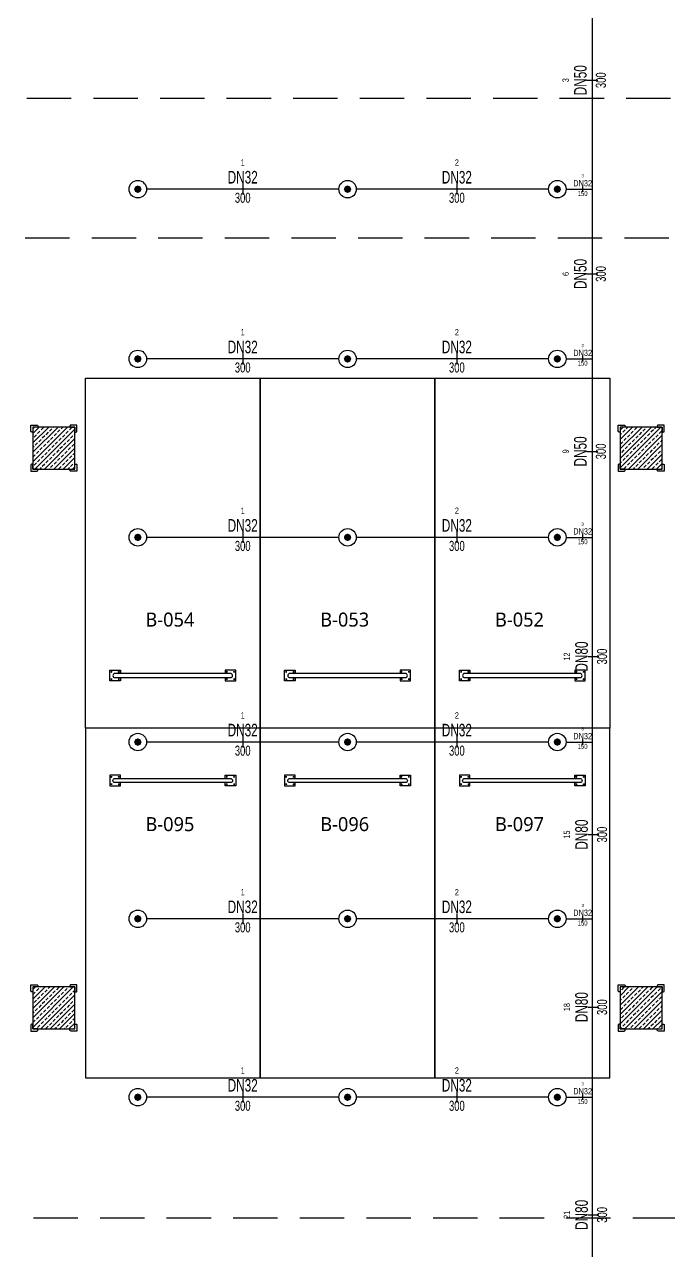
# Model space of a CAD drawing. Header units: millimetres. Extents: x -379292 to 1221486, y 92049 to 447512.
# Drawn here: x 360407 to 369618, y 253154 to 270672 of the extents above; entities that cross this region are included whole.
import ezdxf
from ezdxf.enums import TextEntityAlignment as Align

# ---------------------------------------------------------------- set-up
doc = ezdxf.new("R2010")
doc.units = ezdxf.units.MM
doc.linetypes.add('HIDDEN', pattern=[9.525, 6.35, -3.175])
for name, color, linetype in [('-M-YNGN-BORUID', 7, 'Continuous'), ('-M-YNGN-BORUUZUN', 7, 'Continuous'), ('-M-YNGN-BORUYUK', 7, 'Continuous'), ('-M-YNGN-SPR-YUK', 7, 'Continuous'), ('-M-YNGN-ZON2-CAP-', 7, 'Continuous'), ('-M-YNGN-ZON2-SPR-', 7, 'Continuous'), ('05_HATCH CONCRETE', 141, 'Continuous'), ('05_SYMBOL', 2, 'Continuous'), ('202-A-Y-MahalAd', 141, 'Continuous')]:
    doc.layers.add(name, color=color, linetype=linetype)
doc.layers.add('-M-YNGN-SPR-CAPCIZGI', color=188, linetype='Continuous', plot=False)
doc.layers.add('-M-YNGN-ZON2', color=4, linetype='SP', lineweight=30)
doc.styles.add('CIZGI', font='tahoma.ttf', dxfattribs={"width": 0.8, "oblique": 20})
doc.styles.add('HCAD', font='HCAD.SHX', dxfattribs={"width": 0.8, "height": 0.2})
doc.styles.add('PIPESIZE', font='hcad.shx', dxfattribs={"width": 0.8})
doc.styles.add('SPR-NOT', font='romans.shx')
doc.styles.get("Standard").update_dxf_attribs({"font": 'segoeuil.ttf'})
doc.linetypes.add('SP', pattern='A,2,-0.1,["SP",CIZGI,S=0.14,R=0.2,X=0,Y=-0.07],-0.255', length=2.355)
pattern_1 = [(225, (905000, -3e-07), (67.351921, -67.351921), []), (225, (904932.65, -3e-07), (67.351921, -67.351921), [47.625, -23.8125])]

# ---------------------------------------------------------------- blocks, each defined once
blk = doc.blocks.new('202_Vida')
at = {"color": 0, "linetype": 'ByBlock', "ltscale": 0.2}
for points in [[(1, 0), (-1, 0)], [(0, 1), (0, -1)]]:
    blk.add_lwpolyline(points, dxfattribs=at)
at = {"color": 0, "linetype": 'ByBlock'}
for radius in [0.42, 0.23, 0.155]:
    blk.add_circle((0, 0), radius, dxfattribs=at)
blk = doc.blocks.new('202_Stoper')
at = {"color": 0, "linetype": 'ByBlock'}
for points in [[(-750, -30), (-750, -75), (-900, -75), (-900, 75), (-750, 75), (-750, 30)], [(750, -30), (750, -75), (900, -75), (900, 75), (750, 75), (750, 30)]]:
    blk.add_lwpolyline(points, dxfattribs=at)
blk.add_lwpolyline([(825, -30, 1), (825, 30), (-825, 30, 1), (-825, -30)], format="xyb", close=True, dxfattribs=at)
at = {"color": 0, "linetype": 'ByBlock', "yscale": 10, "zscale": 10, "rotation": 180}
for p, xscale in [((-877, 53), -10), ((-772, 53), 10), ((772, 53), -10), ((877, 53), 10)]:
    blk.add_blockref('202_Vida', p, dxfattribs=dict(at, xscale=xscale))
at = {"color": 0, "linetype": 'ByBlock', "yscale": 10, "zscale": 10}
for p, xscale in [((-877, -52), 10), ((-772, -52), -10), ((772, -52), 10), ((877, -52), -10)]:
    blk.add_blockref('202_Vida', p, dxfattribs=dict(at, xscale=xscale))
blk = doc.blocks.new('202_Mahalblok')
at = {"color": 0, "linetype": 'ByBlock', "flags": 128}
blk.add_lwpolyline([(0, 0), (0, 5000), (2500, 5000), (2500, 0)], close=True, dxfattribs=at)
at = {"color": 252}
blk.add_blockref('202_Stoper', (1250, 750), dxfattribs=at)
at = {"color": 0, "linetype": 'ByBlock', "ltscale": 25}
blk.add_attdef('MAHALNO', text='', height=200, dxfattribs=at).set_placement((1209, 1390), align=Align.BOTTOM_CENTER)
blk = doc.blocks.new('bariyer')
at = {"color": 8, "ltscale": 25}
blk.add_lwpolyline([(0, -70), (15, -70, 0.414214), (30, -55), (30, 30), (-55, 30, 0.414214), (-70, 15), (-70, 0), (0, 0)], format="xyb", close=True, dxfattribs=at)
blk = doc.blocks.new('OtoParkBodrumKatMimari')
at = {"layer": '05_HATCH CONCRETE'}
h = blk.add_hatch(dxfattribs=at)
h.set_pattern_fill('ANSI33', color=8, scale=15, angle=180, style=0)
h.set_pattern_definition(pattern_1)
h.paths.add_polyline_path([(80000, 164100), (79400, 164100), (79400, 163500), (80000, 163500)])
h = blk.add_hatch(dxfattribs=at)
h.set_pattern_fill('ANSI33', color=8, scale=15, angle=180, style=0)
h.set_pattern_definition(pattern_1)
h.paths.add_polyline_path([(88400, 164100), (87800, 164100), (87800, 163500), (88400, 163500)])
h = blk.add_hatch(dxfattribs=at)
h.set_pattern_fill('ANSI33', color=8, scale=15, angle=180, style=0)
h.set_pattern_definition(pattern_1)
h.paths.add_polyline_path([(80000, 156100), (79400, 156100), (79400, 155500), (80000, 155500)])
h = blk.add_hatch(dxfattribs=at)
h.set_pattern_fill('ANSI33', color=8, scale=15, angle=180, style=0)
h.set_pattern_definition(pattern_1)
h.paths.add_polyline_path([(88400, 156100), (87800, 156100), (87800, 155500), (88400, 155500)])
at = {"color": 5}
for points in [[(80000, 164100), (79400, 164100), (79400, 163500), (80000, 163500)], [(88400, 164100), (87800, 164100), (87800, 163500), (88400, 163500)], [(80000, 156100), (79400, 156100), (79400, 155500), (80000, 155500)], [(88400, 156100), (87800, 156100), (87800, 155500), (88400, 155500)]]:
    blk.add_lwpolyline(points, close=True, dxfattribs=at)
at = {"layer": '05_SYMBOL', "color": 252, "linetype": 'HIDDEN', "ltscale": 100}
blk.add_lwpolyline([(17400, 168800), (130500, 168800)], dxfattribs=at)
blk.add_lwpolyline([(130500, 154800), (130500, 164800, 0.414214), (128500, 166800), (19400, 166800, 0.414214), (17400, 164800), (17400, 154800, 0.414214), (19400, 152800), (128500, 152800, 0.414214)], format="xyb", close=True, dxfattribs=at)
at = {"layer": '05_SYMBOL', "color": 8, "xscale": -1}
for p in [(79400, 164100), (87800, 164100), (79400, 156100), (87800, 156100)]:
    blk.add_blockref('bariyer', p, dxfattribs=at)
at = {"layer": '05_SYMBOL', "color": 8}
for p in [(80000, 164100), (88400, 164100), (80000, 156100), (88400, 156100)]:
    blk.add_blockref('bariyer', p, dxfattribs=at)
at = {"layer": '05_SYMBOL', "color": 8, "rotation": 180}
for p in [(79400, 163500), (87800, 163500), (79400, 155500), (87800, 155500)]:
    blk.add_blockref('bariyer', p, dxfattribs=at)
at = {"layer": '05_SYMBOL', "color": 8, "xscale": -1, "rotation": 180}
for p in [(80000, 163500), (88400, 163500), (80000, 155500), (88400, 155500)]:
    blk.add_blockref('bariyer', p, dxfattribs=at)
at = {"layer": '202-A-Y-MahalAd', "color": 8, "ltscale": 25}
for p, values in [((80150, 159800), {'MAHALNO': 'B-054'}), ((82650, 159800), {'MAHALNO': 'B-053'}), ((85150, 159800), {'MAHALNO': 'B-052'})]:
    blk.add_blockref('202_Mahalblok', p, dxfattribs=at).add_auto_attribs(values)
ref = blk.add_blockref('202_Mahalblok', (80150, 159800), dxfattribs=dict(at, xscale=-1, rotation=180))
ref.add_attrib('MAHALNO', 'B-095', dxfattribs={"layer": '0', "color": 0, "linetype": 'ByBlock', "ltscale": 25, "height": 200}).set_placement((81359, 158267), align=Align.BOTTOM_CENTER)
ref = blk.add_blockref('202_Mahalblok', (82650, 159800), dxfattribs=dict(at, xscale=-1, rotation=180))
ref.add_attrib('MAHALNO', 'B-096', dxfattribs={"layer": '0', "color": 0, "linetype": 'ByBlock', "ltscale": 25, "height": 200}).set_placement((83859, 158267), align=Align.BOTTOM_CENTER)
ref = blk.add_blockref('202_Mahalblok', (85150, 159800), dxfattribs=dict(at, xscale=-1, rotation=180))
ref.add_attrib('MAHALNO', 'B-097', dxfattribs={"layer": '0', "color": 0, "linetype": 'ByBlock', "ltscale": 25, "height": 200}).set_placement((86359, 158267), align=Align.BOTTOM_CENTER)
blk = doc.blocks.new('SP-C-UP-12')
at = {"ltscale": 10}
blk.add_line((0, 0), (0, 0), dxfattribs=at)
at = {"color": 1, "linetype": 'Continuous'}
blk.add_circle((0, 0), 12.5, dxfattribs=at)
at = {"ltscale": 10}
for points in [[(-5.4, 0), (-3.8, 3.8), (-3.8, -3.8), (0, 5.4)], [(-3.8, -3.8), (0, 5.4), (0, -5.4), (3.8, 3.8)], [(0, -5.4), (3.8, 3.8), (3.8, -3.8), (5.4, 0)]]:
    blk.add_solid(points, dxfattribs=at)
at = {"layer": '-M-YNGN-SPR-YUK', "style": 'SPR-NOT', "width": 0.5, "flags": 9}
for tag, p in [('YUK', (0, 17.8)), ('CAP', (0, 14.4)), ('TIP', (0.2, 10.8))]:
    blk.add_attdef(tag, text='', height=2.5, dxfattribs=at).set_placement(p, align=Align.MIDDLE_CENTER)
blk = doc.blocks.new('SPRKL100')
at = {"layer": '-M-YNGN-SPR-CAPCIZGI'}
blk.add_line((0, 0.431), (0, -0.431), dxfattribs=at)
at = {"layer": '-M-YNGN-BORUID', "color": 0, "style": 'HCAD', "width": 0.8, "flags": 1}
blk.add_attdef('DIC', text='', height=0.4, dxfattribs=at).set_placement((0, -1.693), align=Align.CENTER)
at = {"layer": '-M-YNGN-BORUUZUN', "color": 0, "style": 'HCAD', "width": 0.7}
blk.add_attdef('BOY', text='', height=0.8, dxfattribs=at).set_placement((0, -1.08), align=Align.CENTER)
at = {"layer": '-M-YNGN-BORUYUK', "color": 6, "style": 'PIPESIZE', "width": 0.8}
blk.add_attdef('YUK', text='', height=0.5, dxfattribs=at).set_placement((0, 1.866), align=Align.CENTER)
at = {"color": 0, "style": 'PIPESIZE', "width": 0.7}
blk.add_attdef('CAP', text='', height=1, dxfattribs=at).set_placement((0, 0.45), align=Align.CENTER)
blk = doc.blocks.new('A$C69E5DB5D')
at = {"layer": '-M-YNGN-ZON2', "ltscale": 500}
for p, q in [((-5130.9, 2662.4), (-5130.9, 332.1)), ((-5493.4, 2359.9), (-5768.4, 2359.9)), ((-5193.4, 2359.9), (-5468.4, 2359.9)), ((-5168.4, 2359.9), (-5130.9, 2359.9)), ((-5493.4, 2117.4), (-5768.4, 2117.4)), ((-5193.4, 2117.4), (-5468.4, 2117.4)), ((-5168.4, 2117.4), (-5130.9, 2117.4)), ((-5493.4, 1862.4), (-5768.4, 1862.4)), ((-5193.4, 1862.4), (-5468.4, 1862.4)), ((-5168.4, 1862.4), (-5130.9, 1862.4)), ((-5493.4, 1569.9), (-5768.4, 1569.9)), ((-5193.4, 1569.9), (-5468.4, 1569.9)), ((-5168.4, 1569.9), (-5130.9, 1569.9)), ((-5493.4, 1317.4), (-5768.4, 1317.4)), ((-5193.4, 1317.4), (-5468.4, 1317.4)), ((-5168.4, 1317.4), (-5130.9, 1317.4)), ((-5493.4, 1062.4), (-5768.4, 1062.4)), ((-5193.4, 1062.4), (-5468.4, 1062.4)), ((-5168.4, 1062.4), (-5130.9, 1062.4))]:
    blk.add_line(p, q, dxfattribs=at)
at = {"layer": '-M-YNGN-ZON2-CAP-', "rotation": 90}
for p, xscale, yscale, zscale, values in [((-5130.9, 2515.6), 18.00000000000005, 18.00000000000005, 18.00000000000005, {'YUK': '3', 'CAP': 'DN50', 'BOY': '300'}), ((-5130.9, 2238.8), 18.00000000000005, 18.00000000000005, 18.00000000000005, {'YUK': '6', 'CAP': 'DN50', 'BOY': '300'}), ((-5130.9, 1985.2), 18.00000000000005, 18.00000000000005, 18.00000000000005, {'YUK': '9', 'CAP': 'DN50', 'BOY': '300'}), ((-5129.2, 1692.1), 18.00000000000004, 18.00000000000004, 18.00000000000004, {'YUK': '12', 'CAP': 'DN80', 'BOY': '300'}), ((-5129.2, 1437.7), 18.00000000000004, 18.00000000000004, 18.00000000000004, {'YUK': '15', 'CAP': 'DN80', 'BOY': '300'}), ((-5129.2, 1191.1), 18.00000000000004, 18.00000000000004, 18.00000000000004, {'YUK': '18', 'CAP': 'DN80', 'BOY': '300'}), ((-5129.2, 894.3), 18.00000000000004, 18.00000000000004, 18.00000000000004, {'YUK': '21', 'CAP': 'DN80', 'BOY': '300'})]:
    blk.add_blockref('SPRKL100', p, dxfattribs=dict(at, xscale=xscale, yscale=yscale, zscale=zscale)).add_auto_attribs(values)
at = {"layer": '-M-YNGN-ZON2-CAP-'}
for p, xscale, yscale, zscale, values in [((-5630.9, 2359.9), 18, 18, 18, {'YUK': '1', 'CAP': 'DN32', 'BOY': '300'}), ((-5324.6, 2359.9), 18, 18, 18, {'YUK': '2', 'CAP': 'DN32', 'BOY': '300'}), ((-5144.7, 2359.9), 9, 9, 9, {'YUK': '3', 'CAP': 'DN32', 'BOY': '150'}), ((-5630.9, 2117.4), 18, 18, 18, {'YUK': '1', 'CAP': 'DN32', 'BOY': '300'}), ((-5324.6, 2117.4), 18, 18, 18, {'YUK': '2', 'CAP': 'DN32', 'BOY': '300'}), ((-5144.7, 2117.4), 9, 9, 9, {'YUK': '3', 'CAP': 'DN32', 'BOY': '150'}), ((-5630.9, 1862.4), 18, 18, 18, {'YUK': '1', 'CAP': 'DN32', 'BOY': '300'}), ((-5324.6, 1862.4), 18, 18, 18, {'YUK': '2', 'CAP': 'DN32', 'BOY': '300'}), ((-5144.7, 1862.4), 9, 9, 9, {'YUK': '3', 'CAP': 'DN32', 'BOY': '150'}), ((-5630.9, 1569.9), 18, 18, 18, {'YUK': '1', 'CAP': 'DN32', 'BOY': '300'}), ((-5324.6, 1569.9), 18, 18, 18, {'YUK': '2', 'CAP': 'DN32', 'BOY': '300'}), ((-5144.7, 1569.9), 9, 9, 9, {'YUK': '3', 'CAP': 'DN32', 'BOY': '150'}), ((-5630.9, 1317.4), 18, 18, 18, {'YUK': '1', 'CAP': 'DN32', 'BOY': '300'}), ((-5324.6, 1317.4), 18, 18, 18, {'YUK': '2', 'CAP': 'DN32', 'BOY': '300'}), ((-5144.7, 1317.4), 9, 9, 9, {'YUK': '3', 'CAP': 'DN32', 'BOY': '150'}), ((-5630.9, 1062.4), 18, 18, 18, {'YUK': '1', 'CAP': 'DN32', 'BOY': '300'}), ((-5324.6, 1062.4), 18, 18, 18, {'YUK': '2', 'CAP': 'DN32', 'BOY': '300'}), ((-5144.7, 1062.4), 9, 9, 9, {'YUK': '3', 'CAP': 'DN32', 'BOY': '150'})]:
    blk.add_blockref('SPRKL100', p, dxfattribs=dict(at, xscale=xscale, yscale=yscale, zscale=zscale)).add_auto_attribs(values)
at = {"layer": '-M-YNGN-ZON2-SPR-'}
for p in [(-5780.9, 2359.9), (-5480.9, 2359.9), (-5180.9, 2359.9), (-5780.9, 2117.4), (-5480.9, 2117.4), (-5180.9, 2117.4), (-5780.9, 1862.4), (-5480.9, 1862.4), (-5180.9, 1862.4), (-5780.9, 1569.9), (-5480.9, 1569.9), (-5180.9, 1569.9), (-5780.9, 1317.4), (-5480.9, 1317.4), (-5180.9, 1317.4), (-5780.9, 1062.4), (-5480.9, 1062.4), (-5180.9, 1062.4)]:
    blk.add_blockref('SP-C-UP-12', p, dxfattribs=at)

msp = doc.modelspace()

# ---------------------------------------------------------------- block references
at = {"color": 8}
msp.add_blockref('OtoParkBodrumKatMimari', (281127.6, 100818.8), dxfattribs=at)

# ---------------------------------------------------------------- next in the draw order: block references
at = {"layer": '-M-YNGN-ZON2', "ltscale": 25, "xscale": 10, "yscale": 10, "zscale": 10}
msp.add_blockref('A$C69E5DB5D', (419836.6, 244719.5), dxfattribs=at)

doc.saveas('drawing.dxf')
